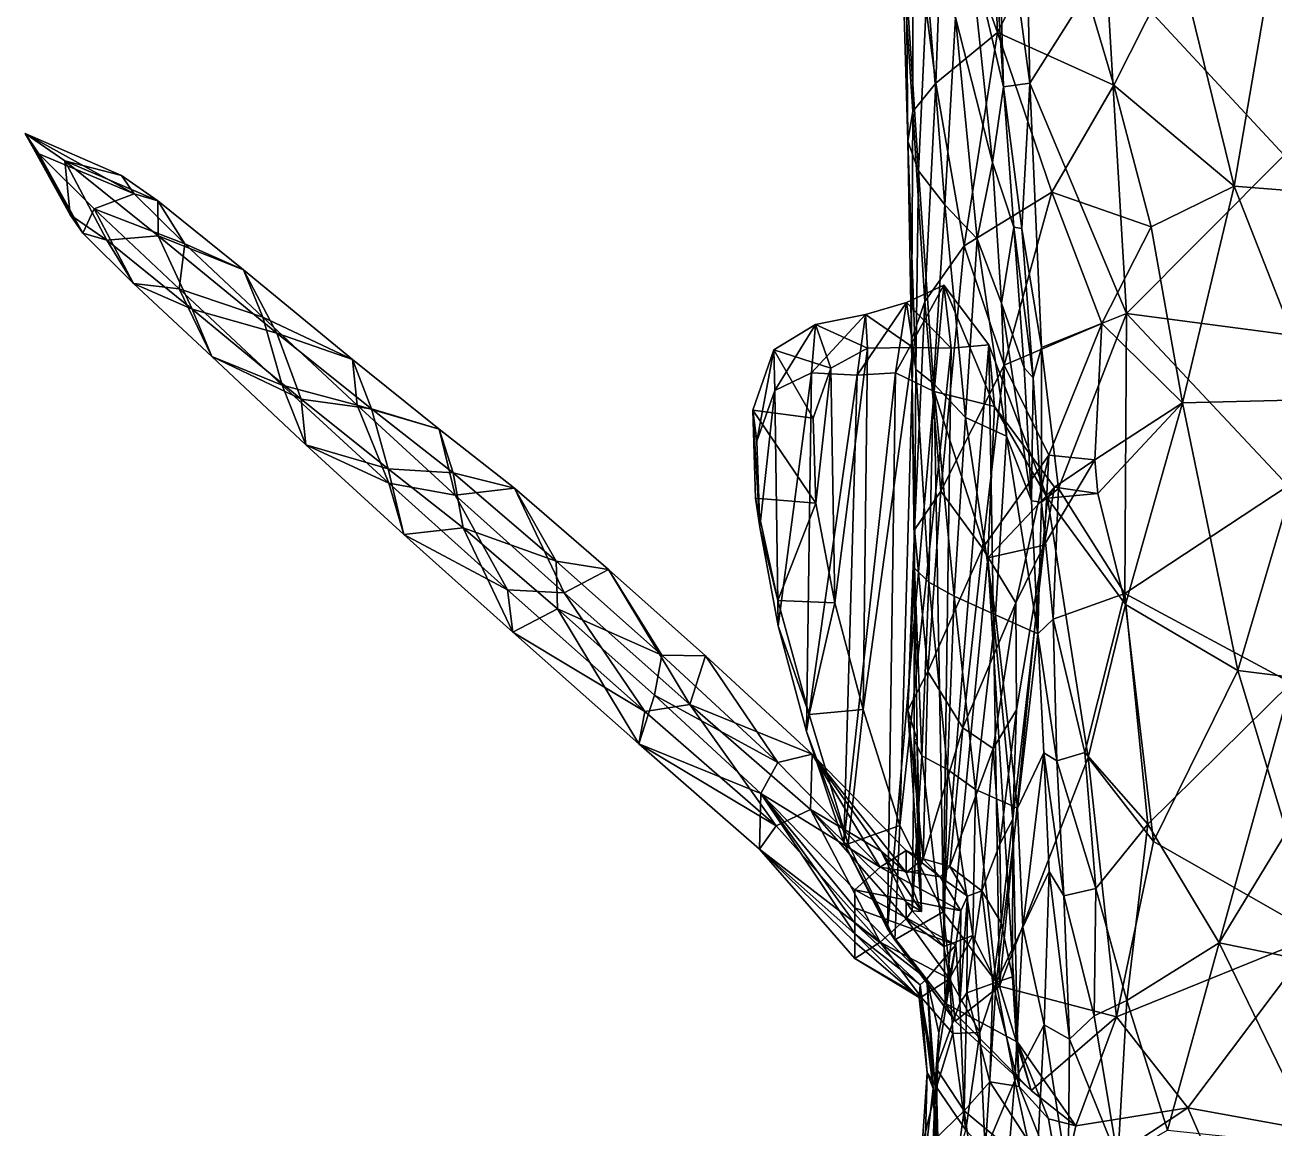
# Model space of a CAD drawing. Extents: x -0.063 to 0.063, y -0.13 to 0.242.
# Drawn here: x -0.0635 to -0.0021, y -0.0288 to 0.0253 of the extents above; entities that cross this region are included whole.
import ezdxf

# ---------------------------------------------------------------- set-up
doc = ezdxf.new("R2010")
doc.units = 0
doc.layers.add('LM_BASS$LWO', color=1, linetype='CONTINUOUS')

msp = doc.modelspace()

# ---------------------------------------------------------------- linework, layer by layer
at = {"layer": 'LM_BASS$LWO'}
for points in [[(-0.014524, 0.04055, 0.043104), (-0.015777, 0.034528, 0.037218), (-0.01414, 0.022483, 0.042878)], [(-0.014524, 0.04055, 0.043104), (-0.01414, 0.022483, 0.042878), (-0.010406, 0.028392, 0.049532)], [(-0.018393, 0.032408, -0.028075), (-0.016174, 0.035273, -0.033965), (-0.015729, 0.024969, -0.033064)], [(-0.016174, 0.035273, -0.033965), (-0.012606, 0.031116, -0.037901), (-0.015729, 0.024969, -0.033064)], [(-0.016092, 0.032488, 0.028416), (-0.01544, 0.022306, 0.029777), (-0.015777, 0.034528, 0.037218)], [(-0.01544, 0.022306, 0.029777), (-0.01414, 0.022483, 0.042878), (-0.015777, 0.034528, 0.037218)], [(-0.00166, 0.018951, 0.054938), (-0.001228, 0.034208, 0.05323), (-0.010406, 0.028392, 0.049532)], [(-0.018756, 0.022488, -0.024836), (-0.01987, 0.030938, -0.020436), (-0.018393, 0.032408, -0.028075)], [(-0.018756, 0.022488, -0.024836), (-0.018393, 0.032408, -0.028075), (-0.015729, 0.024969, -0.033064)], [(-0.016092, 0.032488, 0.028416), (-0.017125, 0.029438, 0.019529), (-0.01544, 0.022306, 0.029777)], [(-0.020385, 0.02866, -0.012833), (-0.01987, 0.030938, -0.020436), (-0.019886, 0.021092, -0.01676)], [(-0.01987, 0.030938, -0.020436), (-0.018756, 0.022488, -0.024836), (-0.019886, 0.021092, -0.01676)], [(-0.012606, 0.031116, -0.037901), (-0.010024, 0.022385, -0.039199), (-0.015729, 0.024969, -0.033064)], [(-0.012606, 0.031116, -0.037901), (-0.006863, 0.028649, -0.041736), (-0.010024, 0.022385, -0.039199)], [(-0.015979, 0.018579, 0.023516), (-0.017125, 0.029438, 0.019529), (-0.017794, 0.025705, 0.013285)], [(-0.017125, 0.029438, 0.019529), (-0.015979, 0.018579, 0.023516), (-0.01544, 0.022306, 0.029777)], [(-0.020123, 0.019628, -0.008321), (-0.020385, 0.02866, -0.012833), (-0.019886, 0.021092, -0.01676)], [(-0.020385, 0.02866, -0.012833), (-0.020123, 0.019628, -0.008321), (-0.020196, 0.027204, -0.004386)], [(-0.01414, 0.022483, 0.042878), (-0.0094, 0.011173, 0.050405), (-0.010406, 0.028392, 0.049532)], [(-0.00166, 0.018951, 0.054938), (-0.010406, 0.028392, 0.049532), (-0.0094, 0.011173, 0.050405)], [(-0.010024, 0.022385, -0.039199), (-0.006863, 0.028649, -0.041736), (-0.004117, 0.017426, -0.042638)], [(-0.006863, 0.028649, -0.041736), (-0.002232, 0.028455, -0.043743), (-0.004117, 0.017426, -0.042638)], [(-0.002232, 0.028455, -0.043743), (0, 0.017101, -0.044247), (-0.004117, 0.017426, -0.042638)], [(0, 0.027513, -0.044282), (0, 0.017101, -0.044247), (-0.002232, 0.028455, -0.043743)], [(-0.019181, 0.027375, 0.004693), (-0.020196, 0.027204, -0.004386), (-0.0196, 0.018179, 0.000116)], [(-0.020196, 0.027204, -0.004386), (-0.020123, 0.019628, -0.008321), (-0.0196, 0.018179, 0.000116)], [(-0.018309, 0.016508, 0.008721), (-0.019181, 0.027375, 0.004693), (-0.0196, 0.018179, 0.000116)], [(-0.017794, 0.025705, 0.013285), (-0.019181, 0.027375, 0.004693), (-0.018309, 0.016508, 0.008721)], [(-0.017794, 0.025705, 0.013285), (-0.018309, 0.016508, 0.008721), (-0.016731, 0.014842, 0.017286)], [(-0.015979, 0.018579, 0.023516), (-0.017794, 0.025705, 0.013285), (-0.016731, 0.014842, 0.017286)], [(-0.017359, 0.014502, -0.028428), (-0.018756, 0.022488, -0.024836), (-0.015729, 0.024969, -0.033064)], [(-0.013061, 0.017124, -0.036076), (-0.017359, 0.014502, -0.028428), (-0.015729, 0.024969, -0.033064)], [(-0.010024, 0.022385, -0.039199), (-0.013061, 0.017124, -0.036076), (-0.015729, 0.024969, -0.033064)], [(-0.018756, 0.022488, -0.024836), (-0.019299, 0.011771, -0.020214), (-0.019886, 0.021092, -0.01676)], [(-0.017359, 0.014502, -0.028428), (-0.019299, 0.011771, -0.020214), (-0.018756, 0.022488, -0.024836)], [(-0.015979, 0.018579, 0.023516), (-0.014926, 0.01541, 0.030561), (-0.01544, 0.022306, 0.029777)], [(-0.01544, 0.022306, 0.029777), (-0.01454, 0.01534, 0.035769), (-0.01414, 0.022483, 0.042878)], [(-0.014926, 0.01541, 0.030561), (-0.01454, 0.01534, 0.035769), (-0.01544, 0.022306, 0.029777)], [(-0.01454, 0.01534, 0.035769), (-0.013565, 0.009508, 0.042069), (-0.01414, 0.022483, 0.042878)], [(-0.01414, 0.022483, 0.042878), (-0.013565, 0.009508, 0.042069), (-0.0094, 0.011173, 0.050405)], [(-0.013061, 0.017124, -0.036076), (-0.010024, 0.022385, -0.039199), (-0.008187, 0.015421, -0.040421)], [(-0.008187, 0.015421, -0.040421), (-0.010024, 0.022385, -0.039199), (-0.004117, 0.017426, -0.042638)], [(-0.019956, 0.00988, -0.011333), (-0.020123, 0.019628, -0.008321), (-0.019886, 0.021092, -0.01676)], [(-0.019299, 0.011771, -0.020214), (-0.019956, 0.00988, -0.011333), (-0.019886, 0.021092, -0.01676)], [(-0.061241, 0.016015, -0.005128), (-0.063459, 0.020003, -0.00395), (-0.061506, 0.018664, -0.00797)], [(-0.061241, 0.016015, -0.005128), (-0.060613, 0.015119, -0.001995), (-0.063459, 0.020003, -0.00395)], [(-0.060613, 0.015119, -0.001995), (-0.062775, 0.01901, -0.000375), (-0.063459, 0.020003, -0.00395)], [(-0.063459, 0.020003, -0.00395), (-0.058728, 0.017952, -0.004924), (-0.061506, 0.018664, -0.00797)], [(-0.058728, 0.017952, -0.004924), (-0.063459, 0.020003, -0.00395), (-0.058101, 0.017056, -0.001791)], [(-0.062775, 0.01901, -0.000375), (-0.058101, 0.017056, -0.001791), (-0.063459, 0.020003, -0.00395)], [(-0.020123, 0.019628, -0.008321), (-0.019732, 0.008424, -0.002891), (-0.0196, 0.018179, 0.000116)], [(-0.019732, 0.008424, -0.002891), (-0.020123, 0.019628, -0.008321), (-0.019956, 0.00988, -0.011333)], [(-0.062775, 0.01901, -0.000375), (-0.060613, 0.015119, -0.001995), (-0.060068, 0.016308, 0.002113)], [(-0.062775, 0.01901, -0.000375), (-0.060068, 0.016308, 0.002113), (-0.058101, 0.017056, -0.001791)], [(-0.059448, 0.01477, -0.008662), (-0.061241, 0.016015, -0.005128), (-0.061506, 0.018664, -0.00797)], [(-0.059448, 0.01477, -0.008662), (-0.061506, 0.018664, -0.00797), (-0.05693, 0.014991, -0.01227)], [(-0.056936, 0.016707, -0.008458), (-0.061506, 0.018664, -0.00797), (-0.058728, 0.017952, -0.004924)], [(-0.061506, 0.018664, -0.00797), (-0.056936, 0.016707, -0.008458), (-0.05693, 0.014991, -0.01227)], [(-0.015534, 0.01168, 0.024309), (-0.015979, 0.018579, 0.023516), (-0.016731, 0.014842, 0.017286)], [(-0.015979, 0.018579, 0.023516), (-0.015534, 0.01168, 0.024309), (-0.014926, 0.01541, 0.030561)], [(-0.0094, 0.011173, 0.050405), (-0.001196, 0.010101, 0.055132), (-0.00166, 0.018951, 0.054938)], [(-0.058728, 0.017952, -0.004924), (-0.058101, 0.017056, -0.001791), (-0.056936, 0.016707, -0.008458)], [(-0.019732, 0.008424, -0.002891), (-0.018862, 0.007738, 0.006038), (-0.0196, 0.018179, 0.000116)], [(-0.018862, 0.007738, 0.006038), (-0.018309, 0.016508, 0.008721), (-0.0196, 0.018179, 0.000116)], [(-0.008187, 0.015421, -0.040421), (-0.004117, 0.017426, -0.042638), (-0.006641, 0.006789, -0.041437)], [(-0.006641, 0.006789, -0.041437), (-0.004117, 0.017426, -0.042638), (0, 0.00695, -0.043089)], [(-0.004117, 0.017426, -0.042638), (0, 0.017101, -0.044247), (0, 0.00695, -0.043089)], [(-0.060068, 0.016308, 0.002113), (-0.055617, 0.014589, 0.000382), (-0.058101, 0.017056, -0.001791)], [(-0.055617, 0.014589, 0.000382), (-0.056936, 0.016707, -0.008458), (-0.058101, 0.017056, -0.001791)], [(-0.052739, 0.013321, -0.012247), (-0.05693, 0.014991, -0.01227), (-0.056936, 0.016707, -0.008458)], [(-0.052739, 0.013321, -0.012247), (-0.056936, 0.016707, -0.008458), (-0.055617, 0.014589, 0.000382)], [(-0.013061, 0.017124, -0.036076), (-0.015404, 0.008639, -0.032051), (-0.017359, 0.014502, -0.028428)], [(-0.015404, 0.008639, -0.032051), (-0.013061, 0.017124, -0.036076), (-0.010614, 0.010687, -0.038323)], [(-0.013061, 0.017124, -0.036076), (-0.008187, 0.015421, -0.040421), (-0.010614, 0.010687, -0.038323)], [(-0.060613, 0.015119, -0.001995), (-0.061241, 0.016015, -0.005128), (-0.059448, 0.01477, -0.008662)], [(-0.058129, 0.012652, 0.000178), (-0.060068, 0.016308, 0.002113), (-0.060613, 0.015119, -0.001995)], [(-0.060068, 0.016308, 0.002113), (-0.058129, 0.012652, 0.000178), (-0.055888, 0.01238, 0.003624)], [(-0.060068, 0.016308, 0.002113), (-0.055888, 0.01238, 0.003624), (-0.055617, 0.014589, 0.000382)], [(-0.018309, 0.016508, 0.008721), (-0.018862, 0.007738, 0.006038), (-0.017298, 0.006071, 0.014602)], [(-0.018309, 0.016508, 0.008721), (-0.017298, 0.006071, 0.014602), (-0.016731, 0.014842, 0.017286)], [(-0.014926, 0.01541, 0.030561), (-0.015534, 0.01168, 0.024309), (-0.014415, 0.008515, 0.031345)], [(-0.013979, 0.00801, 0.035672), (-0.014926, 0.01541, 0.030561), (-0.014415, 0.008515, 0.031345)], [(-0.014926, 0.01541, 0.030561), (-0.013979, 0.00801, 0.035672), (-0.01454, 0.01534, 0.035769)], [(-0.01454, 0.01534, 0.035769), (-0.013979, 0.00801, 0.035672), (-0.013565, 0.009508, 0.042069)], [(-0.010614, 0.010687, -0.038323), (-0.008187, 0.015421, -0.040421), (-0.006641, 0.006789, -0.041437)], [(-0.059448, 0.01477, -0.008662), (-0.058129, 0.012652, 0.000178), (-0.060613, 0.015119, -0.001995)], [(-0.055251, 0.011384, -0.012451), (-0.059448, 0.01477, -0.008662), (-0.05693, 0.014991, -0.01227)], [(-0.059448, 0.01477, -0.008662), (-0.055251, 0.011384, -0.012451), (-0.058129, 0.012652, 0.000178)], [(-0.055251, 0.011384, -0.012451), (-0.05693, 0.014991, -0.01227), (-0.0511, 0.010205, -0.016748)], [(-0.05693, 0.014991, -0.01227), (-0.052739, 0.013321, -0.012247), (-0.0511, 0.010205, -0.016748)], [(-0.017298, 0.006071, 0.014602), (-0.015281, 0.005146, 0.024131), (-0.016731, 0.014842, 0.017286)], [(-0.015281, 0.005146, 0.024131), (-0.015534, 0.01168, 0.024309), (-0.016731, 0.014842, 0.017286)], [(-0.055888, 0.01238, 0.003624), (-0.051782, 0.010993, 0.001691), (-0.055617, 0.014589, 0.000382)], [(-0.052739, 0.013321, -0.012247), (-0.055617, 0.014589, 0.000382), (-0.051782, 0.010993, 0.001691)], [(-0.019299, 0.011771, -0.020214), (-0.017359, 0.014502, -0.028428), (-0.018504, 0.00245, -0.023616)], [(-0.017359, 0.014502, -0.028428), (-0.015404, 0.008639, -0.032051), (-0.018504, 0.00245, -0.023616)], [(-0.04739, 0.008913, -0.016197), (-0.0511, 0.010205, -0.016748), (-0.052739, 0.013321, -0.012247)], [(-0.04739, 0.008913, -0.016197), (-0.052739, 0.013321, -0.012247), (-0.051782, 0.010993, 0.001691)], [(-0.054294, 0.009056, 0.001488), (-0.055888, 0.01238, 0.003624), (-0.058129, 0.012652, 0.000178)], [(-0.058129, 0.012652, 0.000178), (-0.055251, 0.011384, -0.012451), (-0.054294, 0.009056, 0.001488)], [(-0.055888, 0.01238, 0.003624), (-0.054294, 0.009056, 0.001488), (-0.050845, 0.007656, 0.00531)], [(-0.055888, 0.01238, 0.003624), (-0.050845, 0.007656, 0.00531), (-0.051782, 0.010993, 0.001691)], [(-0.018836, 0.007343, -0.049825), (-0.018358, 0.01257, -0.052056), (-0.020742, 0.008257, -0.054152)], [(-0.020201, 0.01171, -0.057074), (-0.020742, 0.008257, -0.054152), (-0.018358, 0.01257, -0.052056)], [(-0.017998, 0.009472, -0.055738), (-0.020201, 0.01171, -0.057074), (-0.018358, 0.01257, -0.052056)], [(-0.018358, 0.01257, -0.052056), (-0.018836, 0.007343, -0.049825), (-0.015876, 0.006617, -0.046704)], [(-0.016157, 0.009629, -0.051242), (-0.017998, 0.009472, -0.055738), (-0.018358, 0.01257, -0.052056)], [(-0.018358, 0.01257, -0.052056), (-0.015876, 0.006617, -0.046704), (-0.016157, 0.009629, -0.051242)], [(-0.020742, 0.008257, -0.054152), (-0.020201, 0.01171, -0.057074), (-0.022619, 0.008147, -0.058886)], [(-0.022199, 0.011124, -0.06203), (-0.022619, 0.008147, -0.058886), (-0.020201, 0.01171, -0.057074)], [(-0.019862, 0.009513, -0.060487), (-0.022199, 0.011124, -0.06203), (-0.020201, 0.01171, -0.057074)], [(-0.017998, 0.009472, -0.055738), (-0.019862, 0.009513, -0.060487), (-0.020201, 0.01171, -0.057074)], [(-0.019956, 0.00988, -0.011333), (-0.019299, 0.011771, -0.020214), (-0.019805, 0.000552, -0.014844)], [(-0.019805, 0.000552, -0.014844), (-0.019299, 0.011771, -0.020214), (-0.018504, 0.00245, -0.023616)], [(-0.015534, 0.01168, 0.024309), (-0.014059, 0.001985, 0.031148), (-0.014415, 0.008515, 0.031345)], [(-0.014059, 0.001985, 0.031148), (-0.015534, 0.01168, 0.024309), (-0.015281, 0.005146, 0.024131)], [(-0.049902, 0.006976, -0.016401), (-0.055251, 0.011384, -0.012451), (-0.0511, 0.010205, -0.016748)], [(-0.055251, 0.011384, -0.012451), (-0.049902, 0.006976, -0.016401), (-0.054294, 0.009056, 0.001488)], [(-0.022619, 0.008147, -0.058886), (-0.022199, 0.011124, -0.06203), (-0.024862, 0.008265, -0.063682)], [(-0.024667, 0.01064, -0.067366), (-0.024862, 0.008265, -0.063682), (-0.022199, 0.011124, -0.06203)], [(-0.022104, 0.009468, -0.065294), (-0.024667, 0.01064, -0.067366), (-0.022199, 0.011124, -0.06203)], [(-0.019862, 0.009513, -0.060487), (-0.022104, 0.009468, -0.065294), (-0.022199, 0.011124, -0.06203)], [(-0.013565, 0.009508, 0.042069), (-0.01273, 0.002581, 0.044838), (-0.0094, 0.011173, 0.050405)], [(-0.00948, -0.002568, 0.050632), (-0.0094, 0.011173, 0.050405), (-0.01273, 0.002581, 0.044838)], [(-0.00948, -0.002568, 0.050632), (-0.001464, 0.002711, 0.056049), (-0.0094, 0.011173, 0.050405)], [(-0.0094, 0.011173, 0.050405), (-0.001464, 0.002711, 0.056049), (-0.001196, 0.010101, 0.055132)], [(-0.050845, 0.007656, 0.00531), (-0.047155, 0.006668, 0.003151), (-0.051782, 0.010993, 0.001691)], [(-0.04739, 0.008913, -0.016197), (-0.051782, 0.010993, 0.001691), (-0.047155, 0.006668, 0.003151)], [(-0.023905, 0.008487, -0.069292), (-0.026712, 0.009386, -0.072317), (-0.024667, 0.01064, -0.067366)], [(-0.026712, 0.009386, -0.072317), (-0.026664, 0.007395, -0.06766), (-0.024667, 0.01064, -0.067366)], [(-0.024862, 0.008265, -0.063682), (-0.024667, 0.01064, -0.067366), (-0.026664, 0.007395, -0.06766)], [(-0.022104, 0.009468, -0.065294), (-0.023905, 0.008487, -0.069292), (-0.024667, 0.01064, -0.067366)], [(-0.013215, 0.004226, -0.03568), (-0.015404, 0.008639, -0.032051), (-0.010614, 0.010687, -0.038323)], [(-0.010947, 0.003997, -0.039103), (-0.013215, 0.004226, -0.03568), (-0.010614, 0.010687, -0.038323)], [(-0.010614, 0.010687, -0.038323), (-0.006641, 0.006789, -0.041437), (-0.010947, 0.003997, -0.039103)], [(-0.049902, 0.006976, -0.016401), (-0.0511, 0.010205, -0.016748), (-0.046453, 0.006495, -0.021311)], [(-0.0511, 0.010205, -0.016748), (-0.04739, 0.008913, -0.016197), (-0.046453, 0.006495, -0.021311)], [(-0.019732, 0.008424, -0.002891), (-0.019956, 0.00988, -0.011333), (-0.019802, -0.00133, -0.005901)], [(-0.019956, 0.00988, -0.011333), (-0.019805, 0.000552, -0.014844), (-0.019802, -0.00133, -0.005901)], [(-0.024775, 0.006032, -0.071235), (-0.027732, 0.006434, -0.074755), (-0.026712, 0.009386, -0.072317)], [(-0.027732, 0.006434, -0.074755), (-0.027548, 0.004908, -0.069646), (-0.026712, 0.009386, -0.072317)], [(-0.026664, 0.007395, -0.06766), (-0.026712, 0.009386, -0.072317), (-0.027548, 0.004908, -0.069646)], [(-0.023905, 0.008487, -0.069292), (-0.024775, 0.006032, -0.071235), (-0.026712, 0.009386, -0.072317)], [(-0.023905, 0.008487, -0.069292), (-0.022104, 0.009468, -0.065294), (-0.023715, -0.003023, -0.06904)], [(-0.023715, -0.003023, -0.06904), (-0.022104, 0.009468, -0.065294), (-0.022319, -0.00827, -0.065947)], [(-0.022319, -0.00827, -0.065947), (-0.019862, 0.009513, -0.060487), (-0.020521, -0.013953, -0.06123)], [(-0.022104, 0.009468, -0.065294), (-0.019862, 0.009513, -0.060487), (-0.022319, -0.00827, -0.065947)], [(-0.019862, 0.009513, -0.060487), (-0.017998, 0.009472, -0.055738), (-0.020521, -0.013953, -0.06123)], [(-0.020521, -0.013953, -0.06123), (-0.017998, 0.009472, -0.055738), (-0.018396, -0.018201, -0.055324)], [(-0.018396, -0.018201, -0.055324), (-0.016157, 0.009629, -0.051242), (-0.015636, -0.02185, -0.048773)], [(-0.017998, 0.009472, -0.055738), (-0.016157, 0.009629, -0.051242), (-0.018396, -0.018201, -0.055324)], [(-0.013275, 0.002111, -0.043776), (-0.016157, 0.009629, -0.051242), (-0.015876, 0.006617, -0.046704)], [(-0.016157, 0.009629, -0.051242), (-0.013275, 0.002111, -0.043776), (-0.015636, -0.02185, -0.048773)], [(-0.013979, 0.00801, 0.035672), (-0.013566, 0.001919, 0.037209), (-0.013565, 0.009508, 0.042069)], [(-0.013566, 0.001919, 0.037209), (-0.01273, 0.002581, 0.044838), (-0.013565, 0.009508, 0.042069)], [(-0.049668, 0.004731, 0.002948), (-0.050845, 0.007656, 0.00531), (-0.054294, 0.009056, 0.001488)], [(-0.054294, 0.009056, 0.001488), (-0.049902, 0.006976, -0.016401), (-0.049668, 0.004731, 0.002948)], [(-0.043127, 0.005492, -0.020217), (-0.046453, 0.006495, -0.021311), (-0.04739, 0.008913, -0.016197)], [(-0.043127, 0.005492, -0.020217), (-0.04739, 0.008913, -0.016197), (-0.047155, 0.006668, 0.003151)], [(-0.015404, 0.008639, -0.032051), (-0.016458, -0.00034, -0.028975), (-0.018504, 0.00245, -0.023616)], [(-0.013215, 0.004226, -0.03568), (-0.016458, -0.00034, -0.028975), (-0.015404, 0.008639, -0.032051)], [(-0.024862, 0.008265, -0.063682), (-0.026664, 0.007395, -0.06766), (-0.026495, -0.004163, -0.06762)], [(-0.024862, 0.008265, -0.063682), (-0.026495, -0.004163, -0.06762), (-0.025103, -0.009349, -0.064427)], [(-0.022619, 0.008147, -0.058886), (-0.024862, 0.008265, -0.063682), (-0.025103, -0.009349, -0.064427)], [(-0.022619, 0.008147, -0.058886), (-0.025103, -0.009349, -0.064427), (-0.023276, -0.014816, -0.059455)], [(-0.024647, 0.001869, -0.070892), (-0.024775, 0.006032, -0.071235), (-0.023905, 0.008487, -0.069292)], [(-0.023905, 0.008487, -0.069292), (-0.023715, -0.003023, -0.06904), (-0.024647, 0.001869, -0.070892)], [(-0.020742, 0.008257, -0.054152), (-0.023276, -0.014816, -0.059455), (-0.021127, -0.019037, -0.053519)], [(-0.020742, 0.008257, -0.054152), (-0.022619, 0.008147, -0.058886), (-0.023276, -0.014816, -0.059455)], [(-0.018836, 0.007343, -0.049825), (-0.020742, 0.008257, -0.054152), (-0.021127, -0.019037, -0.053519)], [(-0.019103, -0.002019, 0.003038), (-0.019732, 0.008424, -0.002891), (-0.019802, -0.00133, -0.005901)], [(-0.019103, -0.002019, 0.003038), (-0.018862, 0.007738, 0.006038), (-0.019732, 0.008424, -0.002891)], [(-0.014059, 0.001985, 0.031148), (-0.013979, 0.00801, 0.035672), (-0.014415, 0.008515, 0.031345)], [(-0.013566, 0.001919, 0.037209), (-0.013979, 0.00801, 0.035672), (-0.014059, 0.001985, 0.031148)], [(-0.050845, 0.007656, 0.00531), (-0.049668, 0.004731, 0.002948), (-0.045602, 0.002843, 0.006129)], [(-0.050845, 0.007656, 0.00531), (-0.045602, 0.002843, 0.006129), (-0.047155, 0.006668, 0.003151)], [(-0.027548, 0.004908, -0.069646), (-0.0274, 0.000689, -0.069424), (-0.026664, 0.007395, -0.06766)], [(-0.026495, -0.004163, -0.06762), (-0.026664, 0.007395, -0.06766), (-0.0274, 0.000689, -0.069424)], [(-0.018862, 0.007738, 0.006038), (-0.019103, -0.002019, 0.003038), (-0.017849, -0.002699, 0.011917)], [(-0.017298, 0.006071, 0.014602), (-0.018862, 0.007738, 0.006038), (-0.017849, -0.002699, 0.011917)], [(-0.045639, 0.003555, -0.020421), (-0.049902, 0.006976, -0.016401), (-0.046453, 0.006495, -0.021311)], [(-0.049902, 0.006976, -0.016401), (-0.045639, 0.003555, -0.020421), (-0.049668, 0.004731, 0.002948)], [(-0.018836, 0.007343, -0.049825), (-0.021127, -0.019037, -0.053519), (-0.018297, -0.022685, -0.046968)], [(-0.016203, -0.000822, -0.044217), (-0.015876, 0.006617, -0.046704), (-0.018836, 0.007343, -0.049825)], [(-0.016203, -0.000822, -0.044217), (-0.018836, 0.007343, -0.049825), (-0.018297, -0.022685, -0.046968)], [(-0.010804, 0.002331, -0.040841), (-0.010947, 0.003997, -0.039103), (-0.006641, 0.006789, -0.041437)], [(-0.010804, 0.002331, -0.040841), (-0.006641, 0.006789, -0.041437), (-0.00945, -0.003103, -0.040949)], [(-0.006641, 0.006789, -0.041437), (-0.003936, -0.006356, -0.042088), (-0.00945, -0.003103, -0.040949)], [(-0.006641, 0.006789, -0.041437), (0, 0.00695, -0.043089), (-0.003936, -0.006356, -0.042088)], [(0, 0.00695, -0.043089), (0, -0.00684, -0.04254), (-0.003936, -0.006356, -0.042088)], [(-0.045602, 0.002843, 0.006129), (-0.042346, 0.002259, 0.003849), (-0.047155, 0.006668, 0.003151)], [(-0.043127, 0.005492, -0.020217), (-0.047155, 0.006668, 0.003151), (-0.042346, 0.002259, 0.003849)], [(-0.045639, 0.003555, -0.020421), (-0.046453, 0.006495, -0.021311), (-0.042438, 0.003354, -0.025879)], [(-0.046453, 0.006495, -0.021311), (-0.043127, 0.005492, -0.020217), (-0.042438, 0.003354, -0.025879)], [(-0.024775, 0.006032, -0.071235), (-0.024647, 0.001869, -0.070892), (-0.027732, 0.006434, -0.074755)], [(-0.024647, 0.001869, -0.070892), (-0.027603, 0.00211, -0.074143), (-0.027732, 0.006434, -0.074755)], [(-0.027548, 0.004908, -0.069646), (-0.027732, 0.006434, -0.074755), (-0.0274, 0.000689, -0.069424)], [(-0.027603, 0.00211, -0.074143), (-0.0274, 0.000689, -0.069424), (-0.027732, 0.006434, -0.074755)], [(-0.015876, 0.006617, -0.046704), (-0.016203, -0.000822, -0.044217), (-0.012938, 0.002645, -0.040558)], [(-0.013275, 0.002111, -0.043776), (-0.015876, 0.006617, -0.046704), (-0.012938, 0.002645, -0.040558)], [(-0.015823, -0.003623, 0.021443), (-0.017298, 0.006071, 0.014602), (-0.017849, -0.002699, 0.011917)], [(-0.015281, 0.005146, 0.024131), (-0.017298, 0.006071, 0.014602), (-0.015823, -0.003623, 0.021443)], [(-0.039442, 0.002593, -0.02424), (-0.042438, 0.003354, -0.025879), (-0.043127, 0.005492, -0.020217)], [(-0.039442, 0.002593, -0.02424), (-0.043127, 0.005492, -0.020217), (-0.042346, 0.002259, 0.003849)], [(-0.015281, 0.005146, 0.024131), (-0.015823, -0.003623, 0.021443), (-0.013755, -0.004548, 0.03096)], [(-0.014059, 0.001985, 0.031148), (-0.015281, 0.005146, 0.024131), (-0.013755, -0.004548, 0.03096)], [(-0.044858, 0.000322, 0.003646), (-0.045602, 0.002843, 0.006129), (-0.049668, 0.004731, 0.002948)], [(-0.049668, 0.004731, 0.002948), (-0.045639, 0.003555, -0.020421), (-0.044858, 0.000322, 0.003646)], [(-0.016458, -0.00034, -0.028975), (-0.013215, 0.004226, -0.03568), (-0.014835, -0.003025, -0.034091)], [(-0.013215, 0.004226, -0.03568), (-0.013437, -0.000193, -0.038346), (-0.014835, -0.003025, -0.034091)], [(-0.010947, 0.003997, -0.039103), (-0.013437, -0.000193, -0.038346), (-0.013215, 0.004226, -0.03568)], [(-0.010947, 0.003997, -0.039103), (-0.012938, 0.002645, -0.040558), (-0.013437, -0.000193, -0.038346)], [(-0.010947, 0.003997, -0.039103), (-0.010804, 0.002331, -0.040841), (-0.012938, 0.002645, -0.040558)], [(-0.041955, 0.000656, -0.024443), (-0.045639, 0.003555, -0.020421), (-0.042438, 0.003354, -0.025879)], [(-0.045639, 0.003555, -0.020421), (-0.041955, 0.000656, -0.024443), (-0.044858, 0.000322, 0.003646)], [(-0.042438, 0.003354, -0.025879), (-0.037391, -0.000981, -0.027921), (-0.041955, 0.000656, -0.024443)], [(-0.042438, 0.003354, -0.025879), (-0.039442, 0.002593, -0.02424), (-0.037391, -0.000981, -0.027921)], [(-0.045602, 0.002843, 0.006129), (-0.044858, 0.000322, 0.003646), (-0.039774, -0.002383, 0.005853)], [(-0.045602, 0.002843, 0.006129), (-0.039774, -0.002383, 0.005853), (-0.042346, 0.002259, 0.003849)], [(-0.039442, 0.002593, -0.02424), (-0.042346, 0.002259, 0.003849), (-0.036998, -0.002535, 0.003586)], [(-0.034813, -0.001391, -0.026049), (-0.037391, -0.000981, -0.027921), (-0.039442, 0.002593, -0.02424)], [(-0.034813, -0.001391, -0.026049), (-0.039442, 0.002593, -0.02424), (-0.036998, -0.002535, 0.003586)], [(-0.013437, -0.000193, -0.038346), (-0.012938, 0.002645, -0.040558), (-0.016203, -0.000822, -0.044217)], [(-0.01299, -0.003825, 0.041509), (-0.01273, 0.002581, 0.044838), (-0.013566, 0.001919, 0.037209)], [(-0.010804, 0.002331, -0.040841), (-0.013275, 0.002111, -0.043776), (-0.012938, 0.002645, -0.040558)], [(-0.01273, 0.002581, 0.044838), (-0.01299, -0.003825, 0.041509), (-0.00948, -0.002568, 0.050632)], [(-0.001464, 0.002711, 0.056049), (-0.00948, -0.002568, 0.050632), (-0.00131, -0.006958, 0.056312)], [(-0.039774, -0.002383, 0.005853), (-0.036998, -0.002535, 0.003586), (-0.042346, 0.002259, 0.003849)], [(-0.027603, 0.00211, -0.074143), (-0.024647, 0.001869, -0.070892), (-0.026515, -0.002912, -0.071735)], [(-0.027603, 0.00211, -0.074143), (-0.026515, -0.002912, -0.071735), (-0.0274, 0.000689, -0.069424)], [(-0.023715, -0.003023, -0.06904), (-0.026515, -0.002912, -0.071735), (-0.024647, 0.001869, -0.070892)], [(-0.019144, -0.006402, -0.022256), (-0.019805, 0.000552, -0.014844), (-0.018504, 0.00245, -0.023616)], [(-0.016458, -0.00034, -0.028975), (-0.019144, -0.006402, -0.022256), (-0.018504, 0.00245, -0.023616)], [(-0.013275, 0.002111, -0.043776), (-0.011278, -0.010616, -0.041613), (-0.015636, -0.02185, -0.048773)], [(-0.013566, 0.001919, 0.037209), (-0.014059, 0.001985, 0.031148), (-0.013755, -0.004548, 0.03096)], [(-0.01299, -0.003825, 0.041509), (-0.013566, 0.001919, 0.037209), (-0.013755, -0.004548, 0.03096)], [(-0.010804, 0.002331, -0.040841), (-0.00945, -0.003103, -0.040949), (-0.013275, 0.002111, -0.043776)], [(-0.013275, 0.002111, -0.043776), (-0.00945, -0.003103, -0.040949), (-0.011278, -0.010616, -0.041613)], [(-0.044858, 0.000322, 0.003646), (-0.041955, 0.000656, -0.024443), (-0.039511, -0.004472, 0.003382)], [(-0.037325, -0.003328, -0.026253), (-0.041955, 0.000656, -0.024443), (-0.037391, -0.000981, -0.027921)], [(-0.041955, 0.000656, -0.024443), (-0.037325, -0.003328, -0.026253), (-0.039511, -0.004472, 0.003382)], [(-0.026515, -0.002912, -0.071735), (-0.026495, -0.004163, -0.06762), (-0.0274, 0.000689, -0.069424)], [(-0.039511, -0.004472, 0.003382), (-0.039774, -0.002383, 0.005853), (-0.044858, 0.000322, 0.003646)], [(-0.019805, 0.000552, -0.014844), (-0.020122, -0.008297, -0.013414), (-0.019802, -0.00133, -0.005901)], [(-0.019805, 0.000552, -0.014844), (-0.019144, -0.006402, -0.022256), (-0.020122, -0.008297, -0.013414)], [(-0.017431, -0.009167, -0.027734), (-0.019144, -0.006402, -0.022256), (-0.016458, -0.00034, -0.028975)], [(-0.017431, -0.009167, -0.027734), (-0.016458, -0.00034, -0.028975), (-0.014835, -0.003025, -0.034091)], [(-0.013437, -0.000193, -0.038346), (-0.016203, -0.000822, -0.044217), (-0.014979, -0.013651, -0.037593)], [(-0.014791, -0.008278, -0.035953), (-0.013437, -0.000193, -0.038346), (-0.014979, -0.013651, -0.037593)], [(-0.013437, -0.000193, -0.038346), (-0.014791, -0.008278, -0.035953), (-0.014835, -0.003025, -0.034091)], [(-0.037325, -0.003328, -0.026253), (-0.037391, -0.000981, -0.027921), (-0.032209, -0.005604, -0.028388)], [(-0.037391, -0.000981, -0.027921), (-0.034813, -0.001391, -0.026049), (-0.032209, -0.005604, -0.028388)], [(-0.016203, -0.000822, -0.044217), (-0.018297, -0.022685, -0.046968), (-0.014746, -0.024596, -0.038652)], [(-0.014746, -0.024596, -0.038652), (-0.014979, -0.013651, -0.037593), (-0.016203, -0.000822, -0.044217)], [(-0.034813, -0.001391, -0.026049), (-0.036998, -0.002535, 0.003586), (-0.030825, -0.008015, 0.002769)], [(-0.030059, -0.005632, -0.026479), (-0.032209, -0.005604, -0.028388), (-0.034813, -0.001391, -0.026049)], [(-0.030059, -0.005632, -0.026479), (-0.034813, -0.001391, -0.026049), (-0.030825, -0.008015, 0.002769)], [(-0.020122, -0.008297, -0.013414), (-0.019674, -0.009754, -0.008628), (-0.019802, -0.00133, -0.005901)], [(-0.019825, -0.009736, -0.006009), (-0.019446, -0.010546, -0.003317), (-0.019802, -0.00133, -0.005901)], [(-0.019674, -0.009754, -0.008628), (-0.019825, -0.009736, -0.006009), (-0.019802, -0.00133, -0.005901)], [(-0.019446, -0.010546, -0.003317), (-0.019103, -0.002019, 0.003038), (-0.019802, -0.00133, -0.005901)], [(-0.039774, -0.002383, 0.005853), (-0.039511, -0.004472, 0.003382), (-0.033045, -0.008355, 0.004952)], [(-0.039774, -0.002383, 0.005853), (-0.033045, -0.008355, 0.004952), (-0.036998, -0.002535, 0.003586)], [(-0.019103, -0.002019, 0.003038), (-0.019446, -0.010546, -0.003317), (-0.018178, -0.011209, 0.005537)], [(-0.019103, -0.002019, 0.003038), (-0.018178, -0.011209, 0.005537), (-0.017849, -0.002699, 0.011917)], [(-0.033045, -0.008355, 0.004952), (-0.030825, -0.008015, 0.002769), (-0.036998, -0.002535, 0.003586)], [(-0.026515, -0.002912, -0.071735), (-0.023715, -0.003023, -0.06904), (-0.024965, -0.008518, -0.068206)], [(-0.026515, -0.002912, -0.071735), (-0.024965, -0.008518, -0.068206), (-0.026495, -0.004163, -0.06762)], [(-0.022319, -0.00827, -0.065947), (-0.024965, -0.008518, -0.068206), (-0.023715, -0.003023, -0.06904)], [(-0.018178, -0.011209, 0.005537), (-0.016806, -0.012186, 0.014063), (-0.017849, -0.002699, 0.011917)], [(-0.016806, -0.012186, 0.014063), (-0.015823, -0.003623, 0.021443), (-0.017849, -0.002699, 0.011917)], [(-0.015947, -0.010183, -0.032358), (-0.017431, -0.009167, -0.027734), (-0.014835, -0.003025, -0.034091)], [(-0.014791, -0.008278, -0.035953), (-0.015947, -0.010183, -0.032358), (-0.014835, -0.003025, -0.034091)], [(-0.01299, -0.003825, 0.041509), (-0.011438, -0.01037, 0.048112), (-0.00948, -0.002568, 0.050632)], [(-0.00948, -0.002568, 0.050632), (-0.011438, -0.01037, 0.048112), (-0.008343, -0.013899, 0.05193)], [(-0.00948, -0.002568, 0.050632), (-0.008343, -0.013899, 0.05193), (-0.00131, -0.006958, 0.056312)], [(-0.039511, -0.004472, 0.003382), (-0.037325, -0.003328, -0.026253), (-0.033337, -0.009952, 0.002566)], [(-0.032571, -0.007569, -0.026683), (-0.037325, -0.003328, -0.026253), (-0.032209, -0.005604, -0.028388)], [(-0.037325, -0.003328, -0.026253), (-0.032571, -0.007569, -0.026683), (-0.033337, -0.009952, 0.002566)], [(-0.015823, -0.003623, 0.021443), (-0.016806, -0.012186, 0.014063), (-0.014742, -0.013109, 0.023581)], [(-0.015823, -0.003623, 0.021443), (-0.014742, -0.013109, 0.023581), (-0.013755, -0.004548, 0.03096)], [(-0.00945, -0.003103, -0.040949), (-0.008067, -0.014746, -0.040476), (-0.011278, -0.010616, -0.041613)], [(-0.003936, -0.006356, -0.042088), (-0.008067, -0.014746, -0.040476), (-0.00945, -0.003103, -0.040949)], [(-0.024965, -0.008518, -0.068206), (-0.025103, -0.009349, -0.064427), (-0.026495, -0.004163, -0.06762)], [(-0.01281, -0.010791, 0.039223), (-0.01299, -0.003825, 0.041509), (-0.013755, -0.004548, 0.03096)], [(-0.01281, -0.010791, 0.039223), (-0.011438, -0.01037, 0.048112), (-0.01299, -0.003825, 0.041509)], [(-0.033337, -0.009952, 0.002566), (-0.033045, -0.008355, 0.004952), (-0.039511, -0.004472, 0.003382)], [(-0.014742, -0.013109, 0.023581), (-0.013458, -0.010386, 0.031558), (-0.013755, -0.004548, 0.03096)], [(-0.013458, -0.010386, 0.031558), (-0.01281, -0.010791, 0.039223), (-0.013755, -0.004548, 0.03096)], [(-0.032571, -0.007569, -0.026683), (-0.032209, -0.005604, -0.028388), (-0.026504, -0.010868, -0.02725)], [(-0.032209, -0.005604, -0.028388), (-0.030059, -0.005632, -0.026479), (-0.026504, -0.010868, -0.02725)], [(-0.030059, -0.005632, -0.026479), (-0.030825, -0.008015, 0.002769), (-0.024825, -0.010454, -0.025502)], [(-0.024825, -0.010454, -0.025502), (-0.026504, -0.010868, -0.02725), (-0.030059, -0.005632, -0.026479)], [(-0.020122, -0.008297, -0.013414), (-0.019144, -0.006402, -0.022256), (-0.019379, -0.015598, -0.020275)], [(-0.019144, -0.006402, -0.022256), (-0.017431, -0.009167, -0.027734), (-0.019379, -0.015598, -0.020275)], [(-0.008067, -0.014746, -0.040476), (-0.003936, -0.006356, -0.042088), (0, -0.019342, -0.04029)], [(-0.003936, -0.006356, -0.042088), (0, -0.00684, -0.04254), (0, -0.019342, -0.04029)], [(-0.004845, -0.019721, 0.054769), (-0.00131, -0.006958, 0.056312), (-0.008343, -0.013899, 0.05193)], [(-0.004845, -0.019721, 0.054769), (0, -0.011743, 0.057209), (-0.00131, -0.006958, 0.056312)], [(-0.033337, -0.009952, 0.002566), (-0.032571, -0.007569, -0.026683), (-0.027337, -0.012391, -0.025706)], [(-0.027337, -0.012391, -0.025706), (-0.032571, -0.007569, -0.026683), (-0.026504, -0.010868, -0.02725)], [(-0.033045, -0.008355, 0.004952), (-0.033337, -0.009952, 0.002566), (-0.026585, -0.013978, 0.003036)], [(-0.033045, -0.008355, 0.004952), (-0.026585, -0.013978, 0.003036), (-0.030825, -0.008015, 0.002769)], [(-0.026585, -0.013978, 0.003036), (-0.024899, -0.013179, 0.001065), (-0.030825, -0.008015, 0.002769)], [(-0.024899, -0.013179, 0.001065), (-0.024825, -0.010454, -0.025502), (-0.030825, -0.008015, 0.002769)], [(-0.024965, -0.008518, -0.068206), (-0.023054, -0.014852, -0.063238), (-0.025103, -0.009349, -0.064427)], [(-0.024965, -0.008518, -0.068206), (-0.022319, -0.00827, -0.065947), (-0.023054, -0.014852, -0.063238)], [(-0.020521, -0.013953, -0.06123), (-0.023054, -0.014852, -0.063238), (-0.022319, -0.00827, -0.065947)], [(-0.0196, -0.016164, -0.016154), (-0.020122, -0.008297, -0.013414), (-0.019379, -0.015598, -0.020275)], [(-0.0196, -0.016164, -0.016154), (-0.019674, -0.009754, -0.008628), (-0.020122, -0.008297, -0.013414)], [(-0.015621, -0.014876, -0.034251), (-0.015947, -0.010183, -0.032358), (-0.014791, -0.008278, -0.035953)], [(-0.015621, -0.014876, -0.034251), (-0.014791, -0.008278, -0.035953), (-0.014979, -0.013651, -0.037593)], [(-0.017431, -0.009167, -0.027734), (-0.018074, -0.015977, -0.025634), (-0.019379, -0.015598, -0.020275)], [(-0.015947, -0.010183, -0.032358), (-0.018074, -0.015977, -0.025634), (-0.017431, -0.009167, -0.027734)], [(-0.023054, -0.014852, -0.063238), (-0.023276, -0.014816, -0.059455), (-0.025103, -0.009349, -0.064427)], [(-0.019446, -0.010546, -0.003317), (-0.019825, -0.009736, -0.006009), (-0.019916, -0.018141, -0.006114)], [(-0.019825, -0.009736, -0.006009), (-0.019455, -0.018176, -0.011359), (-0.019916, -0.018141, -0.006114)], [(-0.019674, -0.009754, -0.008628), (-0.019455, -0.018176, -0.011359), (-0.019825, -0.009736, -0.006009)], [(-0.019674, -0.009754, -0.008628), (-0.0196, -0.016164, -0.016154), (-0.019455, -0.018176, -0.011359)], [(-0.027411, -0.015116, 0.000862), (-0.026585, -0.013978, 0.003036), (-0.033337, -0.009952, 0.002566)], [(-0.027337, -0.012391, -0.025706), (-0.027411, -0.015116, 0.000862), (-0.033337, -0.009952, 0.002566)], [(-0.018074, -0.015977, -0.025634), (-0.015947, -0.010183, -0.032358), (-0.016496, -0.017172, -0.030482)], [(-0.015947, -0.010183, -0.032358), (-0.015621, -0.014876, -0.034251), (-0.016496, -0.017172, -0.030482)], [(-0.014742, -0.013109, 0.023581), (-0.01448, -0.018949, 0.024185), (-0.013458, -0.010386, 0.031558)], [(-0.013458, -0.010386, 0.031558), (-0.01448, -0.018949, 0.024185), (-0.01319, -0.016225, 0.032161)], [(-0.012474, -0.01741, 0.039174), (-0.013458, -0.010386, 0.031558), (-0.01319, -0.016225, 0.032161)], [(-0.013458, -0.010386, 0.031558), (-0.012474, -0.01741, 0.039174), (-0.01281, -0.010791, 0.039223)], [(-0.011438, -0.01037, 0.048112), (-0.01281, -0.010791, 0.039223), (-0.010899, -0.017055, 0.047343)], [(-0.011438, -0.01037, 0.048112), (-0.010899, -0.017055, 0.047343), (-0.008343, -0.013899, 0.05193)], [(-0.027337, -0.012391, -0.025706), (-0.026504, -0.010868, -0.02725), (-0.02148, -0.016001, -0.023498)], [(-0.026504, -0.010868, -0.02725), (-0.024825, -0.010454, -0.025502), (-0.02148, -0.016001, -0.023498)], [(-0.021441, -0.015226, -0.011399), (-0.024825, -0.010454, -0.025502), (-0.024899, -0.013179, 0.001065)], [(-0.020215, -0.015181, -0.022053), (-0.024825, -0.010454, -0.025502), (-0.020215, -0.016268, -0.015673)], [(-0.020215, -0.016268, -0.015673), (-0.024825, -0.010454, -0.025502), (-0.021441, -0.015226, -0.011399)], [(-0.020215, -0.015181, -0.022053), (-0.02148, -0.016001, -0.023498), (-0.024825, -0.010454, -0.025502)], [(-0.019446, -0.010546, -0.003317), (-0.019916, -0.018141, -0.006114), (-0.018364, -0.019899, -0.002837)], [(-0.018178, -0.011209, 0.005537), (-0.019446, -0.010546, -0.003317), (-0.018364, -0.019899, -0.002837)], [(-0.009894, -0.023345, -0.040084), (-0.015636, -0.02185, -0.048773), (-0.011278, -0.010616, -0.041613)], [(-0.01281, -0.010791, 0.039223), (-0.012474, -0.01741, 0.039174), (-0.010899, -0.017055, 0.047343)], [(-0.011278, -0.010616, -0.041613), (-0.008067, -0.014746, -0.040476), (-0.009894, -0.023345, -0.040084)], [(-0.016939, -0.019366, 0.005904), (-0.018178, -0.011209, 0.005537), (-0.018364, -0.019899, -0.002837)], [(-0.016939, -0.019366, 0.005904), (-0.016806, -0.012186, 0.014063), (-0.018178, -0.011209, 0.005537)], [(-0.016806, -0.012186, 0.014063), (-0.016939, -0.019366, 0.005904), (-0.015799, -0.021673, 0.016216)], [(-0.014742, -0.013109, 0.023581), (-0.016806, -0.012186, 0.014063), (-0.015799, -0.021673, 0.016216)], [(0, -0.011743, 0.057209), (-0.004845, -0.019721, 0.054769), (0, -0.020693, 0.056115)], [(-0.027411, -0.015116, 0.000862), (-0.027337, -0.012391, -0.025706), (-0.022728, -0.019282, -0.00955)], [(-0.022728, -0.018004, -0.017053), (-0.027337, -0.012391, -0.025706), (-0.022728, -0.017118, -0.022256)], [(-0.027337, -0.012391, -0.025706), (-0.022728, -0.018004, -0.017053), (-0.022728, -0.018747, -0.01269)], [(-0.027337, -0.012391, -0.025706), (-0.022728, -0.018747, -0.01269), (-0.022728, -0.019282, -0.00955)], [(-0.022728, -0.017118, -0.022256), (-0.027337, -0.012391, -0.025706), (-0.02148, -0.016001, -0.023498)], [(-0.026585, -0.013978, 0.003036), (-0.02148, -0.019684, -0.000707), (-0.024899, -0.013179, 0.001065)], [(-0.020215, -0.018544, -0.002304), (-0.020215, -0.017726, -0.00711), (-0.024899, -0.013179, 0.001065)], [(-0.020215, -0.017726, -0.00711), (-0.021441, -0.015226, -0.011399), (-0.024899, -0.013179, 0.001065)], [(-0.02148, -0.019684, -0.000707), (-0.020215, -0.018544, -0.002304), (-0.024899, -0.013179, 0.001065)], [(-0.01448, -0.018949, 0.024185), (-0.014742, -0.013109, 0.023581), (-0.015799, -0.021673, 0.016216)], [(-0.026585, -0.013978, 0.003036), (-0.027411, -0.015116, 0.000862), (-0.02148, -0.019684, -0.000707)], [(-0.023054, -0.014852, -0.063238), (-0.020521, -0.013953, -0.06123), (-0.020767, -0.019575, -0.056838)], [(-0.018396, -0.018201, -0.055324), (-0.020767, -0.019575, -0.056838), (-0.020521, -0.013953, -0.06123)], [(-0.014979, -0.013651, -0.037593), (-0.015546, -0.018736, -0.033587), (-0.015621, -0.014876, -0.034251)], [(-0.015546, -0.018736, -0.033587), (-0.014979, -0.013651, -0.037593), (-0.014996, -0.021393, -0.035553)], [(-0.014746, -0.024596, -0.038652), (-0.014996, -0.021393, -0.035553), (-0.014979, -0.013651, -0.037593)], [(-0.009383, -0.022556, 0.050755), (-0.008343, -0.013899, 0.05193), (-0.010899, -0.017055, 0.047343)], [(-0.009383, -0.022556, 0.050755), (-0.004845, -0.019721, 0.054769), (-0.008343, -0.013899, 0.05193)], [(-0.022728, -0.020481, -0.002508), (-0.027411, -0.015116, 0.000862), (-0.022728, -0.019691, -0.00715)], [(-0.022728, -0.019691, -0.00715), (-0.027411, -0.015116, 0.000862), (-0.022728, -0.019282, -0.00955)], [(-0.022728, -0.020481, -0.002508), (-0.02148, -0.019684, -0.000707), (-0.027411, -0.015116, 0.000862)], [(-0.023054, -0.014852, -0.063238), (-0.020767, -0.019575, -0.056838), (-0.023276, -0.014816, -0.059455)], [(-0.020767, -0.019575, -0.056838), (-0.021127, -0.019037, -0.053519), (-0.023276, -0.014816, -0.059455)], [(-0.02148, -0.016001, -0.023498), (-0.020215, -0.015181, -0.022053), (-0.018545, -0.016474, -0.021413)], [(-0.020215, -0.016268, -0.015673), (-0.021441, -0.015226, -0.011399), (-0.019455, -0.018176, -0.011359)], [(-0.021441, -0.015226, -0.011399), (-0.020215, -0.017726, -0.00711), (-0.019455, -0.018176, -0.011359)], [(-0.020215, -0.015181, -0.022053), (-0.020215, -0.016268, -0.015673), (-0.019379, -0.015598, -0.020275)], [(-0.019379, -0.015598, -0.020275), (-0.018545, -0.016474, -0.021413), (-0.020215, -0.015181, -0.022053)], [(-0.015621, -0.014876, -0.034251), (-0.015546, -0.018736, -0.033587), (-0.016496, -0.017172, -0.030482)], [(-0.009894, -0.023345, -0.040084), (-0.008067, -0.014746, -0.040476), (0, -0.019342, -0.04029)], [(-0.0196, -0.016164, -0.016154), (-0.019379, -0.015598, -0.020275), (-0.020215, -0.016268, -0.015673)], [(-0.018074, -0.015977, -0.025634), (-0.018545, -0.016474, -0.021413), (-0.019379, -0.015598, -0.020275)], [(-0.022728, -0.017118, -0.022256), (-0.02148, -0.016001, -0.023498), (-0.017528, -0.018147, -0.021231)], [(-0.018545, -0.016474, -0.021413), (-0.017528, -0.018147, -0.021231), (-0.02148, -0.016001, -0.023498)], [(-0.0196, -0.016164, -0.016154), (-0.020215, -0.016268, -0.015673), (-0.019455, -0.018176, -0.011359)], [(-0.017198, -0.017431, -0.02603), (-0.018545, -0.016474, -0.021413), (-0.018074, -0.015977, -0.025634)], [(-0.018545, -0.016474, -0.021413), (-0.017198, -0.017431, -0.02603), (-0.017528, -0.018147, -0.021231)], [(-0.017198, -0.017431, -0.02603), (-0.018074, -0.015977, -0.025634), (-0.016496, -0.017172, -0.030482)], [(-0.01448, -0.018949, 0.024185), (-0.013432, -0.023748, 0.029868), (-0.01319, -0.016225, 0.032161)], [(-0.013432, -0.023748, 0.029868), (-0.012189, -0.024447, 0.038669), (-0.01319, -0.016225, 0.032161)], [(-0.012189, -0.024447, 0.038669), (-0.012474, -0.01741, 0.039174), (-0.01319, -0.016225, 0.032161)], [(-0.022728, -0.018004, -0.017053), (-0.022728, -0.017118, -0.022256), (-0.01777, -0.019813, -0.018495)], [(-0.017528, -0.018147, -0.021231), (-0.01777, -0.019813, -0.018495), (-0.022728, -0.017118, -0.022256)], [(-0.017229, -0.022178, -0.029112), (-0.017198, -0.017431, -0.02603), (-0.016496, -0.017172, -0.030482)], [(-0.015962, -0.021719, -0.031549), (-0.017229, -0.022178, -0.029112), (-0.016496, -0.017172, -0.030482)], [(-0.015546, -0.018736, -0.033587), (-0.015962, -0.021719, -0.031549), (-0.016496, -0.017172, -0.030482)], [(-0.012474, -0.01741, 0.039174), (-0.010992, -0.023297, 0.045796), (-0.010899, -0.017055, 0.047343)], [(-0.010899, -0.017055, 0.047343), (-0.010992, -0.023297, 0.045796), (-0.009383, -0.022556, 0.050755)], [(-0.019916, -0.018141, -0.006114), (-0.019455, -0.018176, -0.011359), (-0.020215, -0.017726, -0.00711)], [(-0.020215, -0.017726, -0.00711), (-0.020215, -0.018544, -0.002304), (-0.019916, -0.018141, -0.006114)], [(-0.017198, -0.017431, -0.02603), (-0.017569, -0.022688, -0.025259), (-0.017528, -0.018147, -0.021231)], [(-0.017229, -0.022178, -0.029112), (-0.017569, -0.022688, -0.025259), (-0.017198, -0.017431, -0.02603)], [(-0.012474, -0.01741, 0.039174), (-0.012189, -0.024447, 0.038669), (-0.010992, -0.023297, 0.045796)], [(-0.022728, -0.018747, -0.01269), (-0.022728, -0.018004, -0.017053), (-0.019195, -0.021486, -0.014291)], [(-0.01777, -0.019813, -0.018495), (-0.019195, -0.021486, -0.014291), (-0.022728, -0.018004, -0.017053)], [(-0.020767, -0.019575, -0.056838), (-0.018396, -0.018201, -0.055324), (-0.017806, -0.023567, -0.049697)], [(-0.018364, -0.019899, -0.002837), (-0.019916, -0.018141, -0.006114), (-0.020215, -0.018544, -0.002304)], [(-0.015636, -0.02185, -0.048773), (-0.017806, -0.023567, -0.049697), (-0.018396, -0.018201, -0.055324)], [(-0.017569, -0.022688, -0.025259), (-0.01777, -0.019813, -0.018495), (-0.017528, -0.018147, -0.021231)], [(-0.022728, -0.019282, -0.00955), (-0.022728, -0.018747, -0.01269), (-0.019527, -0.021774, -0.010825)], [(-0.019195, -0.021486, -0.014291), (-0.019527, -0.021774, -0.010825), (-0.022728, -0.018747, -0.01269)], [(-0.020215, -0.018544, -0.002304), (-0.02148, -0.019684, -0.000707), (-0.018089, -0.021487, -0.001215)], [(-0.018364, -0.019899, -0.002837), (-0.020215, -0.018544, -0.002304), (-0.018089, -0.021487, -0.001215)], [(-0.014996, -0.021393, -0.035553), (-0.015962, -0.021719, -0.031549), (-0.015546, -0.018736, -0.033587)], [(-0.014876, -0.026471, 0.021929), (-0.01448, -0.018949, 0.024185), (-0.015799, -0.021673, 0.016216)], [(-0.01448, -0.018949, 0.024185), (-0.014876, -0.026471, 0.021929), (-0.013432, -0.023748, 0.029868)], [(-0.022728, -0.019691, -0.00715), (-0.022728, -0.019282, -0.00955), (-0.01958, -0.022404, -0.006284)], [(-0.019527, -0.021774, -0.010825), (-0.01958, -0.022404, -0.006284), (-0.022728, -0.019282, -0.00955)], [(-0.020767, -0.019575, -0.056838), (-0.017806, -0.023567, -0.049697), (-0.021127, -0.019037, -0.053519)], [(-0.017806, -0.023567, -0.049697), (-0.018297, -0.022685, -0.046968), (-0.021127, -0.019037, -0.053519)], [(-0.018089, -0.021487, -0.001215), (-0.016939, -0.019366, 0.005904), (-0.018364, -0.019899, -0.002837)], [(-0.018089, -0.021487, -0.001215), (-0.016591, -0.024126, 0.005092), (-0.016939, -0.019366, 0.005904)], [(-0.016939, -0.019366, 0.005904), (-0.016591, -0.024126, 0.005092), (-0.015799, -0.021673, 0.016216)], [(-0.00638, -0.027821, -0.038311), (-0.009894, -0.023345, -0.040084), (0, -0.019342, -0.04029)], [(-0.00638, -0.027821, -0.038311), (0, -0.019342, -0.04029), (0, -0.028983, -0.039242)], [(-0.022728, -0.020481, -0.002508), (-0.019473, -0.022384, -0.003591), (-0.02148, -0.019684, -0.000707)], [(-0.022728, -0.019691, -0.00715), (-0.01958, -0.022404, -0.006284), (-0.022728, -0.020481, -0.002508)], [(-0.019473, -0.022384, -0.003591), (-0.018089, -0.021487, -0.001215), (-0.02148, -0.019684, -0.000707)], [(-0.019195, -0.021486, -0.014291), (-0.01777, -0.019813, -0.018495), (-0.018602, -0.024143, -0.019566)], [(-0.01777, -0.019813, -0.018495), (-0.018731, -0.025864, -0.024227), (-0.018602, -0.024143, -0.019566)], [(-0.01777, -0.019813, -0.018495), (-0.017569, -0.022688, -0.025259), (-0.018731, -0.025864, -0.024227)], [(-0.009383, -0.022556, 0.050755), (-0.007379, -0.028909, 0.051985), (-0.004845, -0.019721, 0.054769)], [(-0.007379, -0.028909, 0.051985), (0, -0.029688, 0.054118), (-0.004845, -0.019721, 0.054769)], [(-0.004845, -0.019721, 0.054769), (0, -0.029688, 0.054118), (0, -0.020693, 0.056115)], [(-0.01958, -0.022404, -0.006284), (-0.019473, -0.022384, -0.003591), (-0.022728, -0.020481, -0.002508)], [(-0.015962, -0.021719, -0.031549), (-0.014996, -0.021393, -0.035553), (-0.014666, -0.026773, -0.033323)], [(-0.014666, -0.026773, -0.033323), (-0.014996, -0.021393, -0.035553), (-0.014746, -0.024596, -0.038652)], [(-0.019175, -0.026098, -0.007181), (-0.01958, -0.022404, -0.006284), (-0.019527, -0.021774, -0.010825)], [(-0.019195, -0.021486, -0.014291), (-0.018888, -0.026867, -0.013073), (-0.019527, -0.021774, -0.010825)], [(-0.018888, -0.026867, -0.013073), (-0.019175, -0.026098, -0.007181), (-0.019527, -0.021774, -0.010825)], [(-0.017916, -0.024163, -0.001719), (-0.018089, -0.021487, -0.001215), (-0.019473, -0.022384, -0.003591)], [(-0.018718, -0.027649, -0.018152), (-0.019195, -0.021486, -0.014291), (-0.018602, -0.024143, -0.019566)], [(-0.019195, -0.021486, -0.014291), (-0.018718, -0.027649, -0.018152), (-0.018888, -0.026867, -0.013073)], [(-0.016591, -0.024126, 0.005092), (-0.018089, -0.021487, -0.001215), (-0.017916, -0.024163, -0.001719)], [(-0.017806, -0.023567, -0.049697), (-0.015636, -0.02185, -0.048773), (-0.014084, -0.026963, -0.041417)], [(-0.016099, -0.026543, -0.03083), (-0.017229, -0.022178, -0.029112), (-0.015962, -0.021719, -0.031549)], [(-0.016591, -0.024126, 0.005092), (-0.016327, -0.029937, 0.01477), (-0.015799, -0.021673, 0.016216)], [(-0.016327, -0.029937, 0.01477), (-0.014876, -0.026471, 0.021929), (-0.015799, -0.021673, 0.016216)], [(-0.016099, -0.026543, -0.03083), (-0.015962, -0.021719, -0.031549), (-0.014666, -0.026773, -0.033323)], [(-0.009894, -0.023345, -0.040084), (-0.014084, -0.026963, -0.041417), (-0.015636, -0.02185, -0.048773)], [(-0.01958, -0.022404, -0.006284), (-0.01872, -0.026809, -0.003269), (-0.019473, -0.022384, -0.003591)], [(-0.019175, -0.026098, -0.007181), (-0.01872, -0.026809, -0.003269), (-0.01958, -0.022404, -0.006284)], [(-0.01872, -0.026809, -0.003269), (-0.017916, -0.024163, -0.001719), (-0.019473, -0.022384, -0.003591)], [(-0.018731, -0.025864, -0.024227), (-0.017569, -0.022688, -0.025259), (-0.017366, -0.027963, -0.028173)], [(-0.017806, -0.023567, -0.049697), (-0.014084, -0.026963, -0.041417), (-0.018297, -0.022685, -0.046968)], [(-0.014084, -0.026963, -0.041417), (-0.014746, -0.024596, -0.038652), (-0.018297, -0.022685, -0.046968)], [(-0.017569, -0.022688, -0.025259), (-0.017229, -0.022178, -0.029112), (-0.017366, -0.027963, -0.028173)], [(-0.017229, -0.022178, -0.029112), (-0.016099, -0.026543, -0.03083), (-0.017366, -0.027963, -0.028173)], [(-0.009829, -0.030319, 0.046415), (-0.009383, -0.022556, 0.050755), (-0.010992, -0.023297, 0.045796)], [(-0.007379, -0.028909, 0.051985), (-0.009383, -0.022556, 0.050755), (-0.009829, -0.030319, 0.046415)], [(-0.010992, -0.023297, 0.045796), (-0.012189, -0.024447, 0.038669), (-0.009829, -0.030319, 0.046415)], [(-0.013432, -0.023748, 0.029868), (-0.014876, -0.026471, 0.021929), (-0.013831, -0.031272, 0.02761)], [(-0.014084, -0.026963, -0.041417), (-0.009894, -0.023345, -0.040084), (-0.011887, -0.028707, -0.037441)], [(-0.012253, -0.03142, 0.036783), (-0.013432, -0.023748, 0.029868), (-0.013831, -0.031272, 0.02761)], [(-0.013432, -0.023748, 0.029868), (-0.012253, -0.03142, 0.036783), (-0.012189, -0.024447, 0.038669)], [(-0.00638, -0.027821, -0.038311), (-0.011887, -0.028707, -0.037441), (-0.009894, -0.023345, -0.040084)], [(-0.018731, -0.025864, -0.024227), (-0.018718, -0.027649, -0.018152), (-0.018602, -0.024143, -0.019566)], [(-0.01872, -0.026809, -0.003269), (-0.017281, -0.028913, 0.004541), (-0.017916, -0.024163, -0.001719)], [(-0.017281, -0.028913, 0.004541), (-0.016591, -0.024126, 0.005092), (-0.017916, -0.024163, -0.001719)], [(-0.016327, -0.029937, 0.01477), (-0.016591, -0.024126, 0.005092), (-0.017281, -0.028913, 0.004541)], [(-0.012189, -0.024447, 0.038669), (-0.012253, -0.03142, 0.036783), (-0.009829, -0.030319, 0.046415)], [(-0.014746, -0.024596, -0.038652), (-0.011887, -0.028707, -0.037441), (-0.013225, -0.028354, -0.035789)], [(-0.014746, -0.024596, -0.038652), (-0.013225, -0.028354, -0.035789), (-0.014666, -0.026773, -0.033323)], [(-0.014746, -0.024596, -0.038652), (-0.014084, -0.026963, -0.041417), (-0.011887, -0.028707, -0.037441)], [(-0.01872, -0.026809, -0.003269), (-0.019175, -0.026098, -0.007181), (-0.019431, -0.029661, -0.00498)], [(-0.019175, -0.026098, -0.007181), (-0.019299, -0.030403, -0.010849), (-0.019431, -0.029661, -0.00498)], [(-0.019299, -0.030403, -0.010849), (-0.019175, -0.026098, -0.007181), (-0.018888, -0.026867, -0.013073)], [(-0.018881, -0.029436, -0.022836), (-0.018731, -0.025864, -0.024227), (-0.017366, -0.027963, -0.028173)], [(-0.018731, -0.025864, -0.024227), (-0.018881, -0.029436, -0.022836), (-0.018718, -0.027649, -0.018152)], [(-0.018566, -0.033033, 0.000765), (-0.01872, -0.026809, -0.003269), (-0.019431, -0.029661, -0.00498)], [(-0.019299, -0.030403, -0.010849), (-0.018888, -0.026867, -0.013073), (-0.018708, -0.031164, -0.016726)], [(-0.018888, -0.026867, -0.013073), (-0.018718, -0.027649, -0.018152), (-0.018708, -0.031164, -0.016726)], [(-0.017281, -0.028913, 0.004541), (-0.01872, -0.026809, -0.003269), (-0.018566, -0.033033, 0.000765)], [(-0.017366, -0.027963, -0.028173), (-0.016099, -0.026543, -0.03083), (-0.012597, -0.031929, -0.035061)], [(-0.016327, -0.029937, 0.01477), (-0.015557, -0.034723, 0.020508), (-0.014876, -0.026471, 0.021929)], [(-0.014666, -0.026773, -0.033323), (-0.012597, -0.031929, -0.035061), (-0.016099, -0.026543, -0.03083)], [(-0.014876, -0.026471, 0.021929), (-0.015557, -0.034723, 0.020508), (-0.013831, -0.031272, 0.02761)], [(-0.014666, -0.026773, -0.033323), (-0.013225, -0.028354, -0.035789), (-0.012597, -0.031929, -0.035061)], [(-0.018718, -0.027649, -0.018152), (-0.018881, -0.029436, -0.022836), (-0.018708, -0.031164, -0.016726)], [(-0.018613, -0.036748, -0.026543), (-0.018881, -0.029436, -0.022836), (-0.017366, -0.027963, -0.028173)], [(-0.016778, -0.032008, -0.029472), (-0.018613, -0.036748, -0.026543), (-0.017366, -0.027963, -0.028173)], [(-0.016778, -0.032008, -0.029472), (-0.017366, -0.027963, -0.028173), (-0.012597, -0.031929, -0.035061)], [(-0.00638, -0.027821, -0.038311), (-0.012597, -0.031929, -0.035061), (-0.011887, -0.028707, -0.037441)], [(-0.012597, -0.031929, -0.035061), (-0.00638, -0.027821, -0.038311), (-0.003902, -0.033536, -0.037693)], [(-0.00638, -0.027821, -0.038311), (0, -0.028983, -0.039242), (-0.003902, -0.033536, -0.037693)], [(-0.012597, -0.031929, -0.035061), (-0.013225, -0.028354, -0.035789), (-0.011887, -0.028707, -0.037441)]]:
    msp.add_3dface(points, dxfattribs=at)

doc.saveas('drawing.dxf')
